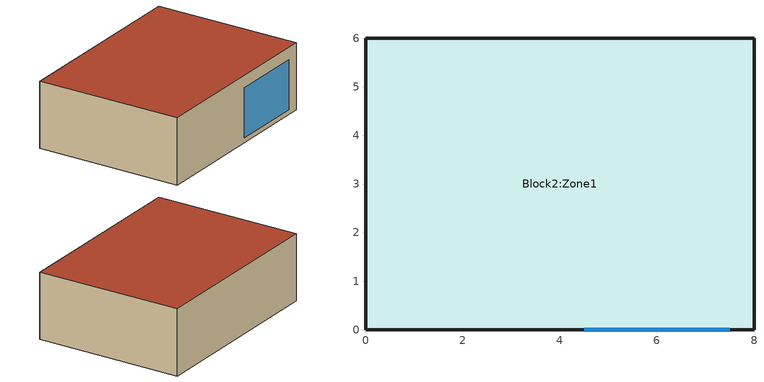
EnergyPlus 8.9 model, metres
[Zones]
Block2:Zone1
 floor ground (BESTEST Floor): 8,0 0,0 0,6 8,6 z0
 wall outside (BESTEST 6OO Wall): 8,0 8,6 0,6 0,0 8,0 z0:2.7
 window x2 (1001): 4.5,0 7.5,0 z0.2:2.2
 roof outside (BESTEST Roof): 0,0 8,0 8,6 0,6 z2.7
[Building]
Building: North Axis {deg}=0; Terrain=Suburbs; Loads Convergence Tolerance Value=0.04; Temperature Convergence Tolerance Value {deltaC}=0.4; Solar Distribution=FullExterior; Maximum Number of Warmup Days=25; Minimum Number of Warmup Days=6
[Site:Location]
BESTEST 6OO (O1-O1:31-12)  (01-01:31-12): Latitude {deg}=39.8; Longitude {deg}=-104.9; Time Zone {hr}=-7; Elevation {m}=1609
[Site:GroundTemperature:BuildingSurface]
10, 10, 10, 10, 10, 10, 10, 10, 10, 10, 10, 10
[Material] Roughness=Rough; Thermal Absorptance=0.9
Name | Thickness {m} | Conductivity {W/m-K} | Density {kg/m3} | Specific Heat {J/kg-K} | Solar Absorptance | Visible Absorptance
BESTEST Insulation_1OO3 | 1.003 | 0.04 | 0.01 | 100 | 0.7 | 0.7
Timber Flooring_OO25 | 0.025 | 0.14 | 650 | 1200 | 0.78 | 0.78
BESTEST Roof Deck _OO19 | 0.019 | 0.14 | 530 | 900 | 0.6 | 0.6
BESTEST 6OO Fiber Quilt_O1118 | 0.1118 | 0.04 | 12 | 840 | 0.6 | 0.6
BESTEST Plasterboard_OO19 | 0.019 | 0.16 | 950 | 840 | 0.6 | 0.6
BESTEST Wood Siding_OOO9 | 0.009 | 0.14 | 530 | 840 | 0.6 | 0.6
BESTEST 6OO Fiber Quilt_OO66 | 0.066 | 0.04 | 12 | 840 | 0.6 | 0.6
BESTEST Plasterboard_OO12 | 0.012 | 0.16 | 950 | 840 | 0.6 | 0.6
[WindowMaterial:SimpleGlazingSystem]
Simple 1001: U-Factor {W/m2-K}=3; Solar Heat Gain Coefficient=0.789; Visible Transmittance=0.84
[Construction]
BESTEST Floor: BESTEST Insulation_1OO3, Timber Flooring_OO25
BESTEST Roof: BESTEST Roof Deck _OO19, BESTEST 6OO Fiber Quilt_O1118, BESTEST Plasterboard_OO19
BESTEST 6OO Wall: BESTEST Wood Siding_OOO9, BESTEST 6OO Fiber Quilt_OO66, BESTEST Plasterboard_OO12
1001: Simple 1001
[Zone]
Block2:Zone1: Type=1; Multiplier=1; Volume {m3}=129.6; Floor Area {m2}=48; Zone Inside Convection Algorithm=TARP; Zone Outside Convection Algorithm=DOE-2; Part of Total Floor Area=Yes
[OtherEquipment]
Block2:Zone1 Miscellaneous gain 1: Fuel Type=Electricity; Zone or ZoneList=Block2:Zone1; Schedule=On 24/7; Design Level Calculation Method=EquipmentLevel; Design Level {W}=200; Fraction Latent=0; Fraction Radiant=0.6; Fraction Lost=0; Carbon Dioxide Generation Rate {m3/s-W}=0
[ZoneInfiltration:DesignFlowRate]
Block2:Zone1 Infiltration: Zone or ZoneList=Block2:Zone1; Schedule=On 24/7; Design Flow Rate Calculation Method=Flow/zone; Design Flow Rate {m3/s}=0.018; Constant Term Coefficient=1; Temperature Term Coefficient=0; Velocity Term Coefficient=0; Velocity Squared Term Coefficient=0
[Schedule:Compact]
On 24/7: Through: 12/31, For: AllDays, Until: 24:00, 1
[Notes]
Hourly weather file: C:\ProgramData\DesignBuilder\Weather Data\EP-BESTEST.epw
Not limited
-------------------- Control type schedules (for heating & cooling) ----------------------
